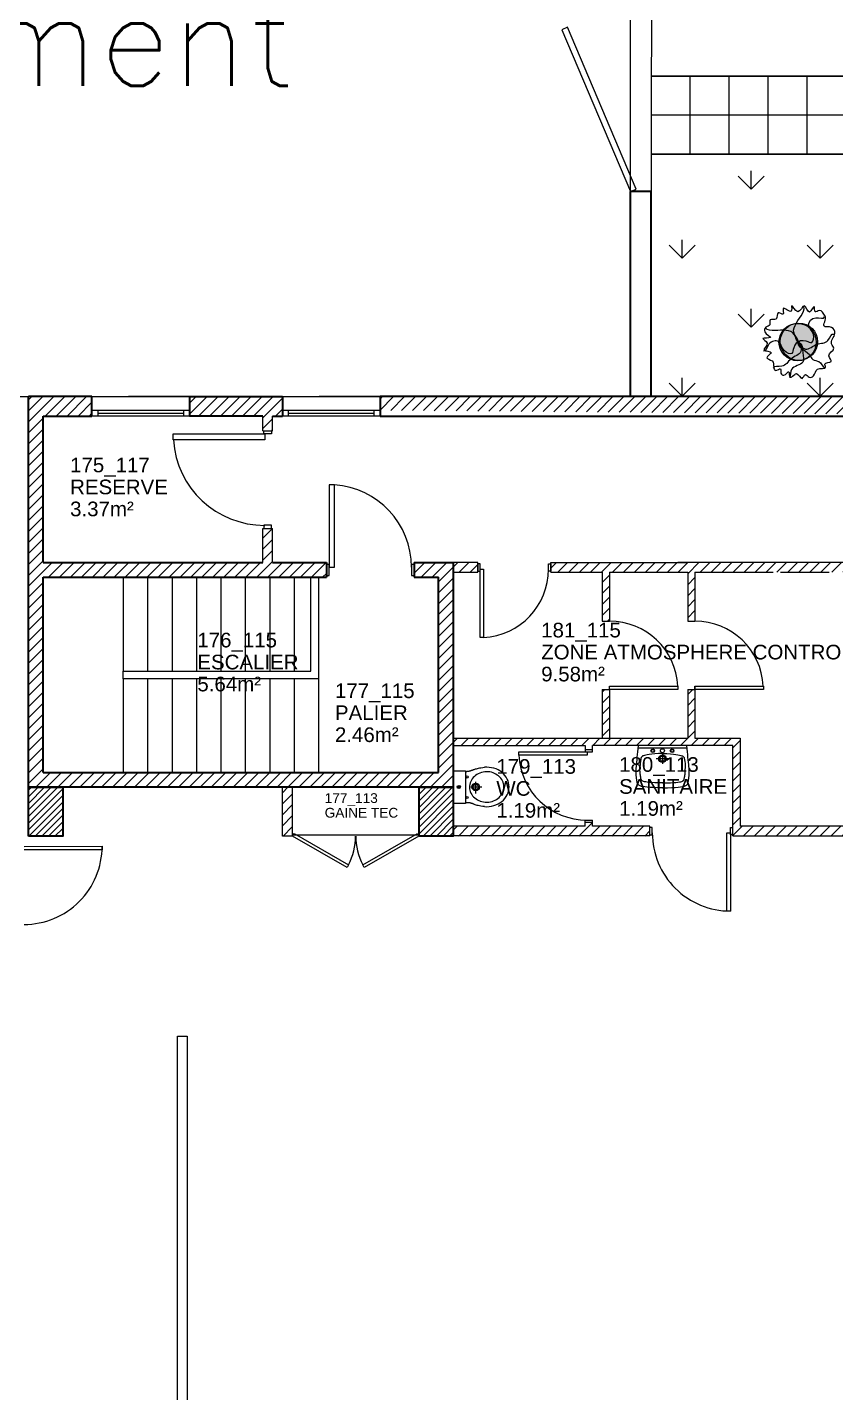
# Model space of a CAD drawing. Header units: metres. Extents: x -8 to 247, y -4 to 148.
# Drawn here: x 174.3 to 182.58, y 107.8 to 121.78 of the extents above; entities that cross this region are included whole.
import ezdxf

# ---------------------------------------------------------------- set-up
doc = ezdxf.new("R2010")
doc.units = ezdxf.units.M
doc.header["$LTSCALE"] = 5
for name, pattern in [('CACHÉ', [0.25, 0.125, -0.125]), ('CONTINU', [0]), ('DISCONTINU', [0.75, 0.5, -0.25])]:
    doc.linetypes.add(name, pattern=pattern)
doc.layers.get('0').update_dxf_attribs({"lineweight": 0})
for name, color, linetype, lineweight in [('006 porte à batteuse', 7, 'Continuous', 0), ('00_tx_rep_local', 7, 'Continuous', 5), ('800 Espace-vert', 8, 'Continuous', 5), ('801 ABRES JARDINS', 8, 'Continuous', 0), ('A_chass', 4, 'Continuous', 20), ('A_MURS_STRU', 7, 'Continuous', 35), ('A_SANI', 5, 'Continuous', 20), ('Mur porteur', 7, 'Continuous', 18)]:
    doc.layers.add(name, color=color, linetype=linetype, lineweight=lineweight)
for name, color, linetype in [('A_ACCÈS', 7, 'CONTINU'), ('A_Etiqu_Gaine', 7, 'Continuous'), ('A_Etiqu_Gaine_ancien', 7, 'Continuous'), ('A_Etiqu_Gaine_code', 7, 'Continuous'), ('A_Etiqu_Local', 7, 'Continuous'), ('A_HACH_CLOIS', 7, 'CONTINU'), ('A_MUR_CLOI', 7, 'Continuous'), ('A_MURS_CLOI', 7, 'Continuous'), ('A_PORT', 7, 'Continuous')]:
    doc.layers.add(name, color=color, linetype=linetype)
doc.styles.add('Attribut', font='arial.ttf')
doc.styles.add('SIMPLEX', font='SIMPLEX')

# ---------------------------------------------------------------- blocks, each defined once
blk = doc.blocks.new('A_Etiqu_Local')
at = {"style": 'Attribut', "flags": 1}
for tag, p in [('CODE_HOPITAL', (-0.446, 1.632)), ('CODE_SITE', (-0.446, 1.407)), ('CODE_BATIMENT', (-0.446, 1.182)), ('CODE_SECTEUR', (-0.446, 0.957)), ('CODE_ETAGE', (-0.446, 0.732)), ('NOM_NORMALISE', (-0.446, -0.843)), ('SECTEUR_ACTIVITE', (-0.446, -1.068)), ('SOUS_SECTEUR_ACTIVITE', (-0.446, -1.293)), ('VOLUME', (-0.446, -1.518)), ('SERVICE', (-0.446, -1.743)), ('CODE_UG', (-0.446, -1.968)), ('CODE_UA', (-0.446, -2.193)), ('CODE_POLE', (-0.446, -2.418)), ('OCCUPANT_EXTERNE', (-0.446, -2.643)), ('DISPONIBILITE', (-0.446, -2.868)), ('ACCES_HANDICAPES', (-0.446, -3.093)), ('NATURE_SOL', (-0.446, -3.318)), ('RISQUE_LABORATOIRE', (-0.446, -3.543)), ('AMIANTE', (-0.446, -3.768))]:
    blk.add_attdef(tag, p, '', height=0.15, dxfattribs=at)
at = {"layer": 'A_Etiqu_Local', "style": 'Attribut'}
for tag, p in [('CODE_PIECE', (-0.446, 0.282)), ('NOM_USAGE', (-0.446, 0.057)), ('SURFACE', (-0.446, -0.168))]:
    blk.add_attdef(tag, p, '', height=0.15, dxfattribs=at)
blk = doc.blocks.new('A_Etiqu_Gaine')
at = {"style": 'Attribut', "flags": 1}
for tag, p in [('CODE_HOPITAL', (-0.432, 0.865)), ('CODE_SITE', (-0.432, 0.715)), ('CODE_BATIMENT', (-0.432, 0.565)), ('CODE_SECTEUR', (-0.432, 0.415)), ('CODE_ETAGE', (-0.432, 0.265)), ('NOM_NORMALISE', (-0.432, -0.335)), ('SECTEUR_ACTIVITE', (-0.432, -0.485)), ('SOUS_SECTEUR_ACTIVITE', (-0.432, -0.635)), ('SURFACE', (-0.432, -0.785)), ('CODE_UG', (-0.432, -0.935)), ('CODE_POLE', (-0.432, -1.085)), ('AMIANTE', (-0.432, -1.235))]:
    blk.add_attdef(tag, p, '', height=0.1, dxfattribs=at)
at = {"layer": 'A_Etiqu_Gaine', "style": 'Attribut'}
blk.add_attdef('NOM_USAGE', (-0.432, -0.185), '', height=0.1, dxfattribs=at)
at = {"layer": 'A_Etiqu_Gaine_ancien', "style": 'Attribut'}
blk.add_attdef('CODE_PIECE_ANCIEN', (-0.432, 0.115), '', height=0.1, dxfattribs=at)
at = {"layer": 'A_Etiqu_Gaine_code', "style": 'Attribut'}
blk.add_attdef('CODE_PIECE', (-0.432, -0.035), '', height=0.1, dxfattribs=at)

msp = doc.modelspace()

# ---------------------------------------------------------------- hatches: boundary and pattern name
at = {"layer": '800 Espace-vert'}
h = msp.add_hatch(dxfattribs=at)
h.set_pattern_fill('GRASS', color=8, style=0)
h.set_pattern_definition([(90, (109.5912, 38.09946), (-0.707107, 0.707107), [0.1875, -1.226714]), (45, (109.5912, 38.0995), (-0.707107, 0.707107), [0.1875, -0.8125]), (135, (109.5912, 38.0995), (-0.707107, -0.707107), [0.1875, -0.8125])])
edge = h.paths.add_edge_path()
edge.add_line((180.691, 120.481), (180.691, 117.999))
edge.add_line((180.691, 117.999), (185.469, 118))
edge.add_line((185.469, 118), (186.56, 117.865))
edge.add_line((186.56, 117.865), (186.562, 119.79))
edge.add_arc((185.571, 119.427), 1.055, 20.1547, 92.2234)
edge.add_line((185.53, 120.481), (180.691, 120.481))
at = {"layer": '801 ABRES JARDINS'}
msp.add_hatch(color=8, dxfattribs=at).paths.add_polyline_path([(182.382, 118.557, 1), (182.001, 118.557, 1)])
at = {"layer": 'A_HACH_CLOIS'}
h = msp.add_hatch(dxfattribs=at)
h.set_pattern_fill('ANSI31', color=8, scale=0.025, style=0)
h.paths.add_polyline_path([(174.966, 117.999), (174.316, 117.999), (174.316, 113.999), (178.666, 113.999), (178.666, 116.299), (178.266, 116.299), (178.266, 116.149), (178.516, 116.149), (178.516, 114.149), (174.466, 114.149), (174.466, 116.149), (177.366, 116.149), (177.366, 116.299), (176.816, 116.299), (176.816, 116.649), (176.716, 116.649), (176.716, 116.299), (174.466, 116.299), (174.466, 117.799), (174.966, 117.799)])
h = msp.add_hatch(dxfattribs=at)
h.set_pattern_fill('ANSI31', color=8, scale=0.025, style=0)
h.paths.add_polyline_path([(176.916, 117.999), (176.816, 117.999), (175.966, 117.999), (175.966, 117.799), (176.716, 117.799), (176.716, 117.649), (176.816, 117.649), (176.816, 117.799), (176.916, 117.799)])
h = msp.add_hatch(dxfattribs=at)
h.set_pattern_fill('ANSI31', color=8, scale=0.025, style=0)
h.paths.add_polyline_path([(185.469, 117.999), (180.691, 117.999), (177.916, 117.999), (177.916, 117.859), (177.916, 117.859), (185.445, 117.799)])
h = msp.add_hatch(dxfattribs=at)
h.set_pattern_fill('ANSI31', color=8, scale=0.025, style=0)
h.paths.add_polyline_path([(178.916, 116.299), (178.666, 116.299), (178.666, 116.2), (178.916, 116.2)])
h = msp.add_hatch(dxfattribs=at)
h.set_pattern_fill('ANSI31', color=8, scale=0.025, style=0)
h.paths.add_polyline_path([(179.666, 116.2), (183.466, 116.2), (183.466, 116.299), (179.666, 116.299)])
h.paths.add_polyline_path([(180.266, 115.7), (180.191, 115.7), (180.191, 116.2), (180.266, 116.2)])
h.paths.add_polyline_path([(181.141, 116.2), (181.066, 116.2), (181.066, 115.7), (181.141, 115.7)])
h.paths.add_polyline_path([(183.366, 116.2), (183.466, 116.2), (183.466, 113.5), (183.366, 113.5)])
h.paths.add_polyline_path([(183.366, 113.5), (181.604, 113.5), (181.604, 113.599), (183.366, 113.599)])
h.paths.add_polyline_path([(181.604, 114.5), (181.529, 114.5), (181.529, 113.5), (181.604, 113.5)])
h.paths.add_polyline_path([(181.529, 114.425), (178.666, 114.425), (178.666, 114.5), (181.529, 114.5)])
h.paths.add_polyline_path([(181.141, 114.5), (181.066, 114.5), (181.066, 115), (181.141, 115)])
h.paths.add_polyline_path([(180.266, 114.5), (180.191, 114.5), (180.191, 115), (180.266, 115)])
h = msp.add_hatch(dxfattribs=at)
h.set_pattern_fill('ANSI31', color=8, scale=0.025, style=0)
h.paths.add_polyline_path([(176.916, 113.499), (176.916, 113.999), (177.016, 113.999), (177.016, 113.499)])
h = msp.add_hatch(dxfattribs=at)
h.set_pattern_fill('ANSI31', color=8, scale=0.025, style=0)
h.paths.add_polyline_path([(178.666, 113.499), (180.679, 113.499), (180.679, 113.599), (180.091, 113.599), (180.091, 113.637), (180.016, 113.637), (180.016, 113.599), (178.666, 113.599)])
at = {"layer": 'A_MUR_CLOI'}
h = msp.add_hatch(dxfattribs=at)
h.set_pattern_fill('ANSI31', color=8, scale=0.015, style=0)
h.paths.add_polyline_path([(178.316, 113.499), (178.316, 113.999), (178.666, 113.999), (178.666, 113.499)])
h.paths.add_polyline_path([(174.316, 113.499), (174.316, 113.999), (174.666, 113.999), (174.666, 113.499)])
h.paths.add_polyline_path([(159.466, 114.024), (159.466, 114.674), (160.116, 114.674), (160.116, 114.024)])
h.paths.add_polyline_path([(159.541, 106.824), (159.541, 107.474), (160.041, 107.474), (160.041, 106.824)])
h.paths.add_polyline_path([(166.141, 106.849), (166.141, 107.449), (166.941, 107.449), (166.941, 106.849)])
h.paths.add_polyline_path([(173.391, 106.824), (173.391, 107.474), (174.291, 107.474), (174.291, 106.824)])
h.paths.add_polyline_path([(174.316, 106.824), (174.316, 107.474), (174.666, 107.474), (174.666, 106.824)])
h.paths.add_polyline_path([(178.316, 106.824), (178.316, 107.474), (178.666, 107.474), (178.666, 106.824)])
h.paths.add_polyline_path([(166.141, 99.649), (166.141, 100.249), (166.941, 100.249), (166.941, 99.649)])
h.paths.add_polyline_path([(159.241, 99.649), (159.241, 100.249), (160.041, 100.249), (160.041, 99.649)])
h.paths.add_polyline_path([(152.116, 99.649), (152.116, 100.249), (153.066, 100.249), (153.066, 99.649)])
h.paths.add_polyline_path([(151.716, 99.649), (151.716, 100.249), (152.066, 100.249), (152.066, 99.649)])
h.paths.add_polyline_path([(115.366, 92.349), (115.366, 92.749), (116.016, 92.749), (116.016, 92.349)])
h.paths.add_polyline_path([(120.716, 92.349), (120.066, 92.349), (120.066, 92.749), (120.716, 92.749)])
edge = h.paths.add_edge_path()
edge.add_line((116.016, 92.349), (115.366, 92.349))

# ---------------------------------------------------------------- linework, layer by layer
at = {"layer": '006 porte à batteuse', "color": 8}
msp.add_line((177.027, 113.512), (178.316, 113.512), dxfattribs=at)
at = {"layer": '800 Espace-vert', "color": 8}
for p, q in [((180.691, 121.281), (180.691, 120.481)), ((185.891, 121.281), (180.691, 121.281)), ((185.891, 120.881), (180.691, 120.881)), ((180.691, 120.481), (185.891, 120.481))]:
    msp.add_line(p, q, dxfattribs=at)
msp.add_lwpolyline([(188.012, 133.133, -0.428494), (181.509, 126.008), (180.733, 125.995), (180.691, 121.281), (185.891, 121.281)], format="xyb", dxfattribs=at)
for points in [[(181.091, 120.481), (181.091, 121.281)], [(181.491, 120.481), (181.491, 121.281)], [(181.891, 120.481), (181.891, 121.281)], [(182.291, 120.481), (182.291, 121.281)]]:
    msp.add_lwpolyline(points, dxfattribs=at)
msp.add_lwpolyline([(180.691, 120.481), (180.691, 117.999), (185.469, 117.999), (186.56, 117.865), (186.562, 119.852, 0.447825), (185.891, 120.481), (180.691, 120.481)], format="xyb", close=True, dxfattribs=at)
at = {"layer": '801 ABRES JARDINS', "color": 8}
for centre in [(182.192, 118.557), (182.205, 118.561)]:
    msp.add_circle(centre, 0.191, dxfattribs=at)
at = {"layer": '801 ABRES JARDINS', "color": 8, "linetype": 'Continuous', "start_tangent": (0.516499, -0.856288), "end_tangent": (0.571008, -0.820944)}
msp.add_spline([(182.473, 118.824), (182.462, 118.719), (182.54, 118.708), (182.573, 118.648), (182.54, 118.538), (182.562, 118.495), (182.512, 118.417), (182.536, 118.358), (182.47, 118.332), (182.478, 118.301), (182.397, 118.281), (182.355, 118.211), (182.309, 118.199), (182.273, 118.224), (182.237, 118.186), (182.181, 118.235), (182.14, 118.207), (182.115, 118.198), (182.102, 118.254), (182.05, 118.218), (182.021, 118.24), (182.016, 118.284), (181.967, 118.266), (181.947, 118.296), (181.93, 118.365), (181.878, 118.397), (181.921, 118.452), (181.849, 118.474), (181.88, 118.547), (181.836, 118.593), (181.914, 118.603), (181.855, 118.663), (181.868, 118.709), (181.906, 118.735), (181.912, 118.785), (181.972, 118.793), (181.992, 118.858), (182.044, 118.844), (182.044, 118.901), (182.126, 118.873), (182.131, 118.929), (182.193, 118.868), (182.261, 118.93), (182.313, 118.865), (182.362, 118.922), (182.372, 118.867), (182.414, 118.88), (182.473, 118.824)], degree=3, dxfattribs=at)
at = {"layer": '801 ABRES JARDINS', "color": 8}
for points, start_tangent, end_tangent in [([(182.2, 118.549), (182.159, 118.635), (182.227, 118.827), (182.255, 118.923)], (0.16158, 0.98686), (-0.301301, 0.953529)), ([(182.209, 118.554), (182.158, 118.634), (181.958, 118.676), (181.862, 118.702)], (-0.926926, 0.375245), (-0.65772, 0.753263)), ([(182.2, 118.549), (182.277, 118.569), (182.336, 118.554), (182.353, 118.636), (182.304, 118.735), (182.378, 118.806), (182.466, 118.817)], (-0.248629, 0.968599), (0.108955, 0.994047)), ([(182.209, 118.554), (182.152, 118.499), (182.134, 118.441), (182.056, 118.469), (181.996, 118.562), (181.897, 118.536), (181.842, 118.466)], (-0.697984, 0.716113), (-0.905695, 0.42393)), ([(182.2, 118.549), (182.271, 118.486), (182.391, 118.535), (182.502, 118.575), (182.566, 118.64)], (0.524597, -0.85135), (0.929959, -0.367662)), ([(182.209, 118.554), (182.226, 118.461), (182.122, 118.384), (182.03, 118.31), (181.941, 118.289)], (0.454314, -0.890842), (-0.169634, -0.985507)), ([(182.209, 118.554), (182.245, 118.448), (182.244, 118.351), (182.129, 118.278), (182.109, 118.191)], (0.94823, -0.317584), (-0.47219, -0.881497)), ([(182.201, 118.559), (182.312, 118.43), (182.349, 118.378), (182.409, 118.357), (182.472, 118.294)], (-0.640506, -0.767953), (0.864539, -0.502566))]:
    msp.add_spline(points, degree=3, dxfattribs=dict(at, start_tangent=start_tangent, end_tangent=end_tangent))
at = {"layer": 'A_ACCÈS', "color": 8, "linetype": 'Continuous'}
for p, q in [((175.286, 116.149), (175.286, 115.189)), ((175.536, 116.149), (175.536, 115.189)), ((175.786, 116.149), (175.786, 115.189)), ((176.036, 116.149), (176.036, 115.189)), ((176.286, 116.149), (176.286, 115.189)), ((176.536, 116.149), (176.536, 115.189)), ((176.786, 116.149), (176.786, 115.189)), ((177.036, 116.149), (177.036, 115.189)), ((175.286, 115.109), (175.286, 114.149)), ((175.536, 115.109), (175.536, 114.149)), ((175.786, 115.109), (175.786, 114.149)), ((176.036, 115.109), (176.036, 114.149)), ((176.286, 115.109), (176.286, 114.149)), ((176.536, 115.109), (176.536, 114.149)), ((176.786, 115.109), (176.786, 114.149)), ((177.036, 115.109), (177.036, 114.149)), ((177.286, 115.109), (177.286, 114.149))]:
    msp.add_line(p, q, dxfattribs=at)
at = {"layer": 'A_chass', "color": 8, "linetype": 'CACHÉ'}
for p, q in [((175.966, 117.999), (174.966, 117.999)), ((177.916, 117.999), (176.916, 117.999))]:
    msp.add_line(p, q, dxfattribs=at)
at = {"layer": 'A_chass', "color": 8, "linetype": 'Continuous'}
for p, q in [((175.966, 117.799), (174.966, 117.799)), ((175.026, 117.829), (175.906, 117.829)), ((177.856, 117.799), (176.916, 117.799)), ((176.976, 117.829), (177.856, 117.829))]:
    msp.add_line(p, q, dxfattribs=at)
for points in [[(174.966, 117.799), (174.966, 117.859), (175.966, 117.859)], [(175.026, 117.859), (175.026, 117.799)], [(175.906, 117.799), (175.906, 117.859)], [(175.966, 117.859), (175.966, 117.799)], [(176.916, 117.799), (176.916, 117.859), (177.856, 117.859)], [(176.976, 117.859), (176.976, 117.799)]]:
    msp.add_lwpolyline(points, dxfattribs=at)
msp.add_lwpolyline([(177.856, 117.799), (177.856, 117.859), (177.916, 117.859), (177.916, 117.799)], close=True, dxfattribs=at)
at = {"layer": 'A_HACH_CLOIS', "color": 8}
msp.add_line((179.666, 116.2), (179.666, 116.299), dxfattribs=at)
at = {"layer": 'A_MUR_CLOI', "color": 8, "linetype": 'Continuous'}
for p, q in [((176.716, 117.649), (176.716, 117.799)), ((176.816, 117.649), (176.816, 117.799)), ((176.716, 117.649), (176.816, 117.649)), ((176.726, 117.618), (176.726, 117.649)), ((176.806, 117.618), (176.726, 117.618)), ((176.806, 117.649), (176.806, 117.618)), ((176.716, 116.649), (176.816, 116.649)), ((176.716, 116.299), (176.716, 116.649)), ((176.806, 116.681), (176.726, 116.681)), ((176.726, 116.681), (176.726, 116.649)), ((176.806, 116.649), (176.806, 116.681)), ((176.816, 116.299), (176.816, 116.649)), ((177.394, 116.281), (177.366, 116.281)), ((177.394, 116.168), (177.394, 116.281)), ((178.238, 116.281), (178.238, 116.168)), ((178.266, 116.281), (178.238, 116.281)), ((180.191, 116.2), (180.191, 115.7)), ((180.266, 116.2), (181.066, 116.2)), ((183.466, 116.299), (180.966, 116.299)), ((181.066, 116.2), (181.066, 115.7)), ((181.141, 116.2), (181.941, 116.2)), ((181.141, 116.2), (181.141, 115.7)), ((182.016, 116.2), (182.516, 116.2)), ((177.366, 116.168), (177.394, 116.168)), ((178.238, 116.168), (178.266, 116.168)), ((180.191, 115), (180.191, 114.5)), ((180.266, 115), (180.266, 114.5)), ((181.066, 115), (181.066, 114.5)), ((181.141, 115.035), (181.141, 114.5)), ((178.666, 114.5), (181.066, 114.5)), ((178.666, 114.425), (180.016, 114.425)), ((180.016, 114.425), (180.016, 114.362)), ((180.016, 114.387), (180.091, 114.387)), ((180.091, 114.362), (180.091, 114.425)), ((181.529, 114.425), (180.091, 114.425)), ((181.141, 114.5), (181.604, 114.5)), ((181.529, 113.5), (181.529, 114.425)), ((181.604, 114.5), (181.604, 113.599)), ((180.016, 114.362), (180.091, 114.362)), ((180.016, 113.662), (180.091, 113.662)), ((180.016, 113.599), (180.016, 113.662)), ((180.091, 113.637), (180.016, 113.637)), ((180.091, 113.599), (180.091, 113.662)), ((180.679, 113.5), (180.679, 113.599)), ((180.704, 113.587), (180.679, 113.587)), ((180.704, 113.512), (180.704, 113.587)), ((181.504, 113.512), (181.504, 113.587)), ((181.504, 113.587), (181.529, 113.587)), ((180.679, 113.512), (180.704, 113.512)), ((181.529, 113.512), (181.504, 113.512))]:
    msp.add_line(p, q, dxfattribs=at)
at = {"layer": 'A_MUR_CLOI', "color": 8}
for p, q in [((180.266, 116.2), (180.266, 115.7)), ((180.191, 115.7), (180.266, 115.7)), ((181.066, 115.7), (181.141, 115.7)), ((180.191, 115), (180.266, 115)), ((181.066, 115), (181.141, 115)), ((180.016, 113.599), (178.666, 113.599)), ((180.679, 113.5), (178.666, 113.5))]:
    msp.add_line(p, q, dxfattribs=at)
msp.add_lwpolyline([(166.791, 117.999), (166.791, 116.999), (168.791, 116.999), (168.791, 117.999), (180.481, 117.999), (180.481, 125.569), (175.936, 127.668), (175.651, 126.999), (162.451, 126.999), (162.451, 124.285), (163.011, 124.285), (163.011, 122.735)], dxfattribs=at)
at = {"layer": 'A_MUR_CLOI', "color": 8, "linetype": 'Continuous'}
for points in [[(178.916, 116.299), (178.666, 116.299), (178.666, 116.2), (178.916, 116.2)], [(179.666, 116.299), (181.067, 116.299)], [(179.666, 116.2), (180.191, 116.2)], [(183.366, 116.2), (183.366, 113.599), (181.604, 113.599)], [(177.206, 115.189), (177.206, 116.149)], [(177.286, 116.149), (177.286, 115.109)], [(177.286, 115.109), (175.286, 115.109), (175.286, 115.189), (177.206, 115.189)], [(180.679, 113.599), (180.091, 113.599)]]:
    msp.add_lwpolyline(points, dxfattribs=at)
for points in [[(176.916, 113.499), (176.916, 113.999), (177.016, 113.999), (177.016, 113.499)], [(175.841, 106.149), (175.841, 111.449), (175.941, 111.449), (175.941, 106.149)]]:
    msp.add_lwpolyline(points, close=True, dxfattribs=at)
at = {"layer": 'A_MURS_CLOI', "color": 8}
msp.add_line((181.529, 113.5), (183.466, 113.5), dxfattribs=at)
at = {"layer": 'A_MURS_STRU', "color": 8, "linetype": 'Continuous'}
for p, q in [((180.691, 120.099), (180.481, 120.099)), ((174.316, 113.999), (174.316, 117.999)), ((174.966, 117.999), (174.316, 117.999)), ((175.966, 117.999), (176.916, 117.999)), ((175.966, 117.999), (175.966, 117.799)), ((176.916, 117.999), (176.916, 117.799)), ((177.916, 117.999), (177.916, 117.799)), ((185.469, 117.999), (177.916, 117.999)), ((174.466, 117.799), (174.966, 117.799)), ((174.466, 116.299), (174.466, 117.799)), ((176.716, 117.799), (175.966, 117.799)), ((176.816, 117.799), (176.916, 117.799)), ((177.916, 117.799), (185.445, 117.799)), ((177.366, 116.299), (177.366, 116.149)), ((178.266, 116.299), (178.666, 116.299)), ((178.266, 116.299), (178.266, 116.149)), ((178.666, 116.299), (178.666, 113.999)), ((174.466, 114.149), (174.466, 116.149)), ((174.466, 116.149), (177.366, 116.149)), ((178.266, 116.149), (178.516, 116.149)), ((178.516, 114.149), (178.516, 116.149)), ((174.466, 114.149), (178.516, 114.149)), ((178.666, 113.999), (174.316, 113.999))]:
    msp.add_line(p, q, dxfattribs=at)
at = {"layer": 'A_MURS_STRU', "color": 8}
for p, q in [((180.481, 117.999), (180.481, 120.099)), ((180.691, 117.999), (180.691, 120.099))]:
    msp.add_line(p, q, dxfattribs=at)
at = {"layer": 'A_MURS_STRU', "color": 8, "linetype": 'Continuous'}
for points in [[(174.966, 117.799), (174.966, 117.999)], [(174.466, 116.299), (176.716, 116.299)], [(176.816, 116.299), (177.366, 116.299)]]:
    msp.add_lwpolyline(points, dxfattribs=at)
for points in [[(174.316, 113.499), (174.316, 113.999), (174.666, 113.999), (174.666, 113.499)], [(178.316, 113.499), (178.316, 113.999), (178.666, 113.999), (178.666, 113.499)]]:
    msp.add_lwpolyline(points, close=True, dxfattribs=at)
at = {"layer": 'A_PORT', "color": 8}
for p, q in [((179.835, 121.781), (179.777, 121.756)), ((180.539, 120.124), (179.835, 121.781)), ((179.777, 121.756), (180.481, 120.099)), ((180.481, 120.099), (180.539, 120.124))]:
    msp.add_line(p, q, dxfattribs=at)
at = {"layer": 'A_PORT', "color": 8, "linetype": 'Continuous'}
for p, q in [((175.797, 117.556), (175.797, 117.618)), ((175.797, 117.618), (176.735, 117.618)), ((176.735, 117.618), (176.735, 117.556)), ((176.735, 117.556), (175.797, 117.556)), ((177.451, 117.096), (177.394, 117.096)), ((177.394, 117.096), (177.394, 116.253)), ((177.451, 116.253), (177.451, 117.096)), ((177.394, 116.253), (177.451, 116.253)), ((178.916, 116.2), (178.916, 116.299)), ((179.336, 114.327), (179.336, 114.362)), ((179.336, 114.362), (180.036, 114.362)), ((180.036, 114.327), (179.336, 114.327)), ((180.036, 114.362), (180.036, 114.327)), ((181.466, 113.531), (181.504, 113.531)), ((181.467, 112.731), (181.466, 113.531)), ((181.504, 113.531), (181.504, 112.731)), ((174.27, 113.394), (175.07, 113.395)), ((175.07, 113.395), (175.07, 113.357)), ((175.07, 113.357), (174.27, 113.357)), ((181.504, 112.731), (181.467, 112.731))]:
    msp.add_line(p, q, dxfattribs=at)
for points in [[(178.941, 116.287), (178.916, 116.287), (178.916, 116.212), (178.941, 116.212)], [(178.941, 115.532), (178.941, 116.232), (178.976, 116.232), (178.976, 115.532)], [(179.641, 116.287), (179.666, 116.287), (179.666, 116.212), (179.641, 116.212)], [(180.966, 115), (180.266, 115), (180.266, 115.035), (180.966, 115.035)], [(181.841, 115), (181.141, 115), (181.141, 115.035), (181.841, 115.035)], [(177.02, 113.499), (177.035, 113.525), (177.594, 113.203), (177.579, 113.177)], [(177.754, 113.177), (177.739, 113.203), (178.298, 113.525), (178.313, 113.499)]]:
    msp.add_lwpolyline(points, close=True, dxfattribs=at)
for centre, radius, start, end in [((176.735, 117.618), 0.938, 183.8225, 270), ((177.394, 116.253), 0.844, 360, 86.1775), ((178.941, 116.232), 0.7, 272.866, 0), ((180.266, 115), 0.7, 2.866, 90), ((181.141, 115), 0.7, 2.866, 90), ((180.036, 114.362), 0.7, 182.866, 270), ((181.504, 113.531), 0.8, 180.0007, 270.0204), ((174.27, 113.394), 0.8, 270.0007, 0.0204), ((177.02, 113.499), 0.645, 332.8476, 0), ((178.313, 113.499), 0.645, 180, 207.3267)]:
    msp.add_arc(centre, radius, start, end, dxfattribs=at)
at = {"layer": 'A_SANI', "color": 8, "linetype": 'Continuous'}
for p, q in [((180.556, 114.363), (180.559, 114.393)), ((180.559, 114.393), (180.562, 114.425)), ((181.058, 114.425), (180.562, 114.425)), ((181.058, 114.4), (180.562, 114.4)), ((181.061, 114.393), (181.058, 114.425)), ((181.064, 114.363), (181.061, 114.393)), ((180.542, 114.213), (180.543, 114.233)), ((180.543, 114.233), (180.545, 114.256)), ((180.545, 114.256), (180.548, 114.28)), ((180.548, 114.28), (180.55, 114.306)), ((180.55, 114.306), (180.553, 114.334)), ((180.553, 114.334), (180.556, 114.363)), ((180.579, 114.236), (180.578, 114.225)), ((180.58, 114.247), (180.579, 114.236)), ((180.582, 114.258), (180.58, 114.247)), ((180.583, 114.268), (180.582, 114.258)), ((180.585, 114.277), (180.583, 114.268)), ((180.586, 114.285), (180.585, 114.277)), ((180.588, 114.293), (180.586, 114.285)), ((180.589, 114.299), (180.588, 114.296)), ((180.588, 114.296), (180.588, 114.293)), ((180.59, 114.302), (180.589, 114.299)), ((180.591, 114.304), (180.59, 114.302)), ((180.592, 114.306), (180.591, 114.304)), ((180.594, 114.308), (180.592, 114.306)), ((180.595, 114.31), (180.594, 114.308)), ((180.597, 114.312), (180.595, 114.31)), ((180.599, 114.314), (180.597, 114.312)), ((180.601, 114.316), (180.599, 114.314)), ((180.606, 114.319), (180.601, 114.316)), ((180.614, 114.322), (180.606, 114.319)), ((180.623, 114.325), (180.614, 114.322)), ((180.636, 114.328), (180.623, 114.325)), ((180.652, 114.331), (180.636, 114.328)), ((180.673, 114.334), (180.652, 114.331)), ((180.699, 114.337), (180.673, 114.334)), ((180.73, 114.34), (180.699, 114.337)), ((180.767, 114.343), (180.73, 114.34)), ((180.871, 114.291), (180.745, 114.291)), ((180.811, 114.346), (180.767, 114.343)), ((180.808, 114.346), (180.852, 114.343)), ((180.808, 114.342), (180.808, 114.24)), ((180.852, 114.343), (180.889, 114.34)), ((180.889, 114.34), (180.92, 114.337)), ((180.92, 114.337), (180.946, 114.334)), ((180.946, 114.334), (180.966, 114.331)), ((180.966, 114.331), (180.983, 114.328)), ((180.983, 114.328), (180.996, 114.325)), ((180.996, 114.325), (181.005, 114.322)), ((181.005, 114.322), (181.013, 114.319)), ((181.013, 114.319), (181.018, 114.316)), ((181.018, 114.316), (181.02, 114.314)), ((181.02, 114.314), (181.022, 114.312)), ((181.022, 114.312), (181.024, 114.31)), ((181.024, 114.31), (181.025, 114.308)), ((181.025, 114.308), (181.027, 114.306)), ((181.027, 114.306), (181.028, 114.304)), ((181.028, 114.304), (181.029, 114.302)), ((181.029, 114.302), (181.03, 114.299)), ((181.03, 114.299), (181.03, 114.296)), ((181.03, 114.296), (181.031, 114.293)), ((181.031, 114.293), (181.033, 114.285)), ((181.033, 114.285), (181.034, 114.277)), ((181.034, 114.277), (181.036, 114.268)), ((181.036, 114.268), (181.037, 114.258)), ((181.037, 114.258), (181.039, 114.247)), ((181.039, 114.247), (181.04, 114.236)), ((181.04, 114.236), (181.041, 114.225)), ((181.067, 114.334), (181.064, 114.363)), ((181.069, 114.306), (181.067, 114.334)), ((181.072, 114.28), (181.069, 114.306)), ((181.074, 114.256), (181.072, 114.28)), ((181.077, 114.233), (181.074, 114.256)), ((181.078, 114.213), (181.077, 114.233)), ((178.666, 113.831), (178.666, 114.168)), ((178.666, 114.168), (178.791, 114.168)), ((178.791, 114.168), (178.791, 113.831)), ((178.793, 114.158), (178.791, 114.158)), ((178.796, 114.158), (178.793, 114.158)), ((178.799, 114.158), (178.796, 114.158)), ((178.802, 114.158), (178.799, 114.158)), ((178.806, 114.159), (178.802, 114.158)), ((178.809, 114.159), (178.806, 114.159)), ((178.813, 114.159), (178.809, 114.159)), ((178.817, 114.16), (178.813, 114.159)), ((178.822, 114.161), (178.817, 114.16)), ((178.826, 114.161), (178.822, 114.161)), ((178.828, 114.162), (178.826, 114.161)), ((178.831, 114.162), (178.828, 114.162)), ((178.833, 114.163), (178.831, 114.162)), ((178.835, 114.164), (178.833, 114.163)), ((178.837, 114.164), (178.835, 114.164)), ((178.84, 114.165), (178.837, 114.164)), ((178.842, 114.166), (178.84, 114.165)), ((178.844, 114.166), (178.842, 114.166)), ((178.846, 114.167), (178.844, 114.166)), ((178.848, 114.168), (178.846, 114.167)), ((178.85, 114.169), (178.848, 114.168)), ((178.853, 114.169), (178.85, 114.169)), ((178.855, 114.17), (178.853, 114.169)), ((178.857, 114.171), (178.855, 114.17)), ((178.859, 114.172), (178.857, 114.171)), ((178.861, 114.172), (178.859, 114.172)), ((178.863, 114.173), (178.861, 114.172)), ((178.865, 114.174), (178.863, 114.173)), ((178.868, 114.175), (178.865, 114.174)), ((178.87, 114.176), (178.868, 114.175)), ((178.876, 114.178), (178.87, 114.176)), ((178.883, 114.18), (178.876, 114.178)), ((178.89, 114.183), (178.883, 114.18)), ((178.899, 114.185), (178.89, 114.183)), ((178.909, 114.188), (178.899, 114.185)), ((178.921, 114.191), (178.909, 114.188)), ((178.934, 114.193), (178.921, 114.191)), ((178.949, 114.196), (178.934, 114.193)), ((178.967, 114.199), (178.949, 114.196)), ((178.986, 114.202), (178.967, 114.199)), ((180.538, 114.163), (180.539, 114.17)), ((180.538, 114.157), (180.538, 114.163)), ((180.538, 114.151), (180.538, 114.157)), ((180.538, 114.145), (180.538, 114.151)), ((180.538, 114.14), (180.538, 114.145)), ((180.539, 114.134), (180.538, 114.14)), ((180.539, 114.178), (180.54, 114.194)), ((180.539, 114.17), (180.539, 114.178)), ((180.539, 114.128), (180.539, 114.134)), ((180.539, 114.123), (180.539, 114.128)), ((180.54, 114.117), (180.539, 114.123)), ((180.54, 114.194), (180.542, 114.213)), ((180.54, 114.111), (180.54, 114.117)), ((180.541, 114.104), (180.54, 114.111)), ((180.542, 114.098), (180.541, 114.104)), ((180.542, 114.091), (180.542, 114.098)), ((180.543, 114.085), (180.542, 114.091)), ((180.577, 114.202), (180.576, 114.19)), ((180.577, 114.179), (180.576, 114.19)), ((180.578, 114.225), (180.577, 114.213)), ((180.577, 114.213), (180.577, 114.202)), ((180.577, 114.167), (180.577, 114.179)), ((180.578, 114.156), (180.577, 114.167)), ((180.579, 114.144), (180.578, 114.156)), ((180.58, 114.133), (180.579, 114.144)), ((180.582, 114.123), (180.58, 114.133)), ((180.583, 114.113), (180.582, 114.123)), ((180.585, 114.103), (180.583, 114.113)), ((180.586, 114.095), (180.585, 114.103)), ((180.588, 114.088), (180.586, 114.095)), ((180.588, 114.085), (180.588, 114.088)), ((181.03, 114.085), (181.031, 114.088)), ((181.031, 114.088), (181.033, 114.095)), ((181.033, 114.095), (181.034, 114.103)), ((181.034, 114.103), (181.036, 114.113)), ((181.036, 114.113), (181.037, 114.123)), ((181.037, 114.123), (181.039, 114.133)), ((181.039, 114.133), (181.04, 114.144)), ((181.04, 114.144), (181.041, 114.155)), ((181.041, 114.225), (181.041, 114.214)), ((181.041, 114.214), (181.042, 114.203)), ((181.041, 114.166), (181.042, 114.177)), ((181.041, 114.155), (181.041, 114.166)), ((181.042, 114.203), (181.042, 114.192)), ((181.042, 114.177), (181.042, 114.188)), ((181.077, 114.085), (181.078, 114.091)), ((181.08, 114.194), (181.078, 114.213)), ((181.078, 114.098), (181.079, 114.104)), ((181.078, 114.091), (181.078, 114.098)), ((181.079, 114.104), (181.08, 114.111)), ((181.081, 114.178), (181.08, 114.194)), ((181.08, 114.117), (181.081, 114.123)), ((181.08, 114.111), (181.08, 114.117)), ((181.081, 114.17), (181.081, 114.178)), ((181.082, 114.163), (181.081, 114.17)), ((181.081, 114.134), (181.082, 114.14)), ((181.081, 114.128), (181.081, 114.134)), ((181.081, 114.123), (181.081, 114.128)), ((181.082, 114.157), (181.082, 114.163)), ((181.082, 114.151), (181.082, 114.157)), ((181.082, 114.145), (181.082, 114.151)), ((181.082, 114.14), (181.082, 114.145)), ((178.847, 114.002), (178.959, 114.002)), ((178.896, 113.934), (178.896, 114.056)), ((180.544, 114.078), (180.543, 114.085)), ((180.545, 114.072), (180.544, 114.078)), ((180.546, 114.066), (180.545, 114.072)), ((180.547, 114.06), (180.546, 114.066)), ((180.548, 114.055), (180.547, 114.06)), ((180.549, 114.05), (180.548, 114.055)), ((180.55, 114.045), (180.549, 114.05)), ((180.551, 114.041), (180.55, 114.045)), ((180.553, 114.038), (180.551, 114.041)), ((180.554, 114.034), (180.553, 114.038)), ((180.556, 114.031), (180.554, 114.034)), ((180.558, 114.028), (180.556, 114.031)), ((180.56, 114.026), (180.558, 114.028)), ((180.562, 114.023), (180.56, 114.026)), ((180.565, 114.021), (180.562, 114.023)), ((180.572, 114.016), (180.565, 114.021)), ((180.58, 114.012), (180.572, 114.016)), ((180.592, 114.008), (180.58, 114.012)), ((180.589, 114.082), (180.588, 114.085)), ((180.59, 114.079), (180.589, 114.082)), ((180.591, 114.076), (180.59, 114.079)), ((180.592, 114.074), (180.591, 114.076)), ((180.594, 114.072), (180.592, 114.074)), ((180.607, 114.005), (180.592, 114.008)), ((180.595, 114.07), (180.594, 114.072)), ((180.597, 114.068), (180.595, 114.07)), ((180.599, 114.066), (180.597, 114.068)), ((180.601, 114.065), (180.599, 114.066)), ((180.606, 114.061), (180.601, 114.065)), ((180.614, 114.058), (180.606, 114.061)), ((180.626, 114.002), (180.607, 114.005)), ((180.623, 114.055), (180.614, 114.058)), ((180.636, 114.053), (180.623, 114.055)), ((180.651, 113.999), (180.626, 114.002)), ((180.652, 114.05), (180.636, 114.053)), ((180.681, 113.997), (180.651, 113.999)), ((180.673, 114.048), (180.652, 114.05)), ((180.699, 114.047), (180.673, 114.048)), ((180.717, 113.995), (180.681, 113.997)), ((180.73, 114.045), (180.699, 114.047)), ((180.761, 113.994), (180.717, 113.995)), ((180.767, 114.044), (180.73, 114.045)), ((180.812, 113.993), (180.761, 113.994)), ((180.811, 114.044), (180.767, 114.044)), ((180.808, 114.044), (180.852, 114.044)), ((180.808, 113.993), (180.859, 113.994)), ((180.852, 114.044), (180.889, 114.045)), ((180.859, 113.994), (180.903, 113.995)), ((180.889, 114.045), (180.92, 114.047)), ((180.903, 113.995), (180.939, 113.997)), ((180.92, 114.047), (180.946, 114.048)), ((180.939, 113.997), (180.969, 113.999)), ((180.946, 114.048), (180.966, 114.05)), ((180.966, 114.05), (180.983, 114.053)), ((180.969, 113.999), (180.994, 114.002)), ((180.983, 114.053), (180.996, 114.055)), ((180.994, 114.002), (181.013, 114.005)), ((180.996, 114.055), (181.005, 114.058)), ((181.005, 114.058), (181.013, 114.061)), ((181.013, 114.061), (181.018, 114.065)), ((181.013, 114.005), (181.028, 114.008)), ((181.018, 114.065), (181.02, 114.066)), ((181.02, 114.066), (181.022, 114.068)), ((181.022, 114.068), (181.024, 114.07)), ((181.024, 114.07), (181.025, 114.072)), ((181.025, 114.072), (181.027, 114.074)), ((181.027, 114.074), (181.028, 114.076)), ((181.028, 114.076), (181.029, 114.079)), ((181.028, 114.008), (181.04, 114.012)), ((181.029, 114.079), (181.03, 114.082)), ((181.03, 114.082), (181.03, 114.085)), ((181.04, 114.012), (181.048, 114.016)), ((181.048, 114.016), (181.055, 114.021)), ((181.055, 114.021), (181.058, 114.023)), ((181.058, 114.023), (181.06, 114.026)), ((181.06, 114.026), (181.062, 114.028)), ((181.062, 114.028), (181.064, 114.031)), ((181.064, 114.031), (181.066, 114.034)), ((181.066, 114.034), (181.067, 114.038)), ((181.067, 114.038), (181.069, 114.041)), ((181.069, 114.041), (181.07, 114.045)), ((181.07, 114.045), (181.071, 114.05)), ((181.071, 114.05), (181.072, 114.055)), ((181.072, 114.055), (181.073, 114.06)), ((181.073, 114.06), (181.074, 114.066)), ((181.074, 114.066), (181.075, 114.072)), ((181.075, 114.072), (181.076, 114.078)), ((181.076, 114.078), (181.077, 114.085)), ((178.791, 113.831), (178.666, 113.831)), ((178.791, 113.841), (178.788, 113.841)), ((178.795, 113.841), (178.791, 113.841)), ((178.798, 113.841), (178.795, 113.841)), ((178.801, 113.841), (178.798, 113.841)), ((178.805, 113.841), (178.801, 113.841)), ((178.809, 113.84), (178.805, 113.841)), ((178.813, 113.84), (178.809, 113.84)), ((178.817, 113.84), (178.813, 113.84)), ((178.822, 113.84), (178.817, 113.84)), ((178.826, 113.839), (178.822, 113.84)), ((178.828, 113.839), (178.826, 113.839)), ((178.831, 113.839), (178.828, 113.839)), ((178.833, 113.838), (178.831, 113.839)), ((178.835, 113.838), (178.833, 113.838)), ((178.837, 113.838), (178.835, 113.838)), ((178.84, 113.837), (178.837, 113.838)), ((178.842, 113.837), (178.84, 113.837)), ((178.844, 113.836), (178.842, 113.837)), ((178.846, 113.836), (178.844, 113.836)), ((178.848, 113.835), (178.846, 113.836)), ((178.85, 113.835), (178.848, 113.835)), ((178.853, 113.834), (178.85, 113.835)), ((178.855, 113.833), (178.853, 113.834)), ((178.857, 113.833), (178.855, 113.833)), ((178.859, 113.832), (178.857, 113.833)), ((178.861, 113.831), (178.859, 113.832)), ((178.863, 113.83), (178.861, 113.831)), ((178.865, 113.829), (178.863, 113.83)), ((178.868, 113.828), (178.865, 113.829)), ((178.87, 113.827), (178.868, 113.828)), ((178.876, 113.825), (178.87, 113.827)), ((178.883, 113.822), (178.876, 113.825)), ((178.89, 113.819), (178.883, 113.822)), ((178.899, 113.816), (178.89, 113.819)), ((178.909, 113.813), (178.899, 113.816)), ((178.921, 113.811), (178.909, 113.813)), ((178.934, 113.808), (178.921, 113.811)), ((178.949, 113.806), (178.934, 113.808)), ((178.967, 113.803), (178.949, 113.806)), ((178.986, 113.802), (178.967, 113.803))]:
    msp.add_line(p, q, dxfattribs=at)
for centre, radius in [((180.708, 114.373), 0.0189), ((180.708, 114.373), 0.0144), ((180.808, 114.373), 0.0204), ((180.907, 114.373), 0.0189), ((180.907, 114.373), 0.0144), ((180.808, 114.291), 0.0387), ((180.808, 114.291), 0.0274), ((178.808, 114.104), 0.0105), ((178.722, 114.002), 0.0166), ((178.722, 114.002), 0.00963), ((178.722, 114.002), 0.000007), ((178.896, 114.002), 0.0383), ((178.896, 114.002), 0.0276), ((178.808, 113.894), 0.0105)]:
    msp.add_circle(centre, radius, dxfattribs=at)
for centre, radius, start, end in [((178.989, 113.993), 0.158, 132.6397, 156.0619), ((179.001, 113.98), 0.176, 111.2818, 132.6394), ((179.009, 113.959), 0.199, 71.0893, 111.2684), ((179.009, 113.944), 0.26, 73.7793, 94.9804), ((179.016, 113.98), 0.176, 49.7317, 71.0893), ((179.017, 113.971), 0.232, 51.3378, 73.7798), ((179.028, 113.994), 0.158, 26.3104, 49.7326), ((179.033, 113.99), 0.207, 26.6231, 51.3377), ((178.97, 114.001), 0.138, 156.0617, 206.3221), ((179.027, 114.011), 0.158, 312.6392, 336.0614), ((179.046, 114.003), 0.138, 336.0617, 26.2881), ((179.058, 114.003), 0.179, 359.9993, 26.6223), ((179.057, 114.003), 0.18, 333.4817, 0.0003), ((178.988, 114.01), 0.158, 206.3099, 229.7321), ((179, 114.024), 0.176, 229.7317, 251.0893), ((179.007, 114.045), 0.199, 251.0901, 291.2917), ((179.007, 114.06), 0.26, 265.5366, 286.6993), ((179.015, 114.024), 0.176, 291.2818, 312.6394), ((179.014, 114.036), 0.235, 286.6997, 308.9787), ((179.03, 114.016), 0.21, 308.9784, 333.481)]:
    msp.add_arc(centre, radius, start, end, dxfattribs=at)
at = {"layer": 'Mur porteur', "color": 8}
for p, q in [((178.666, 116.299), (178.516, 116.299)), ((178.666, 113.499), (178.516, 113.499))]:
    msp.add_line(p, q, dxfattribs=at)
at = {"layer": 'Mur porteur', "color": 8, "linetype": 'Continuous'}
msp.add_line((178.666, 116.299), (178.666, 113.499), dxfattribs=at)

# ---------------------------------------------------------------- block references
at = {"layer": 'A_Etiqu_Gaine', "color": 8}
msp.add_blockref('A_Etiqu_Gaine', (177.781, 113.873), dxfattribs=at).add_auto_attribs({'CODE_PIECE': '177_113', 'NOM_USAGE': 'GAINE TEC'})
at = {"layer": 'A_Etiqu_Local', "color": 8}
ref = msp.add_blockref('A_Etiqu_Local', (175.188, 116.942), dxfattribs=at)
ref.add_attrib('CODE_PIECE', '175_117', (174.742, 117.224), dxfattribs={"height": 0.15, "style": 'Attribut'})
ref.add_attrib('NOM_USAGE', 'RESERVE', (174.742, 116.999), dxfattribs={"height": 0.15, "style": 'Attribut'})
ref.add_attrib('SURFACE', '3.37m²', (174.742, 116.774), dxfattribs={"height": 0.15, "style": 'Attribut'})
ref = msp.add_blockref('A_Etiqu_Local', (180.013, 115.251), dxfattribs=at)
ref.add_attrib('CODE_PIECE', '181_115', (179.566, 115.533), dxfattribs={"height": 0.15, "style": 'Attribut'})
ref.add_attrib('NOM_USAGE', 'ZONE ATMOSPHERE CONTROLE', (179.566, 115.308), dxfattribs={"height": 0.15, "style": 'Attribut'})
ref.add_attrib('SURFACE', '9.58m²', (179.566, 115.083), dxfattribs={"height": 0.15, "style": 'Attribut'})
ref = msp.add_blockref('A_Etiqu_Local', (176.491, 115.149), dxfattribs=at)
ref.add_attrib('CODE_PIECE', '176_115', (176.045, 115.431), dxfattribs={"height": 0.15, "style": 'Attribut'})
ref.add_attrib('NOM_USAGE', 'ESCALIER', (176.045, 115.206), dxfattribs={"height": 0.15, "style": 'Attribut'})
ref.add_attrib('SURFACE', '5.64m²', (176.045, 114.981), dxfattribs={"height": 0.15, "style": 'Attribut'})
ref = msp.add_blockref('A_Etiqu_Local', (177.9, 114.63), dxfattribs=at)
ref.add_attrib('CODE_PIECE', '177_115', (177.454, 114.912), dxfattribs={"height": 0.15, "style": 'Attribut'})
ref.add_attrib('NOM_USAGE', 'PALIER', (177.454, 114.687), dxfattribs={"height": 0.15, "style": 'Attribut'})
ref.add_attrib('SURFACE', '2.46m²', (177.454, 114.462), dxfattribs={"height": 0.15, "style": 'Attribut'})
ref = msp.add_blockref('A_Etiqu_Local', (179.554, 113.855), dxfattribs=at)
ref.add_attrib('CODE_PIECE', '179_113', (179.107, 114.137), dxfattribs={"height": 0.15, "style": 'Attribut'})
ref.add_attrib('NOM_USAGE', 'WC', (179.107, 113.912), dxfattribs={"height": 0.15, "style": 'Attribut'})
ref.add_attrib('SURFACE', '1.19m²', (179.107, 113.687), dxfattribs={"height": 0.15, "style": 'Attribut'})
ref = msp.add_blockref('A_Etiqu_Local', (180.81, 113.875), dxfattribs=at)
ref.add_attrib('CODE_PIECE', '180_113', (180.364, 114.157), dxfattribs={"height": 0.15, "style": 'Attribut'})
ref.add_attrib('NOM_USAGE', 'SANITAIRE ', (180.364, 113.932), dxfattribs={"height": 0.15, "style": 'Attribut'})
ref.add_attrib('SURFACE', '1.19m²', (180.364, 113.707), dxfattribs={"height": 0.15, "style": 'Attribut'})

# ---------------------------------------------------------------- texts
at = {"layer": '00_tx_rep_local', "color": 8, "linetype": 'DISCONTINU', "style": 'SIMPLEX'}
msp.add_text('Cour Logement', height=0.96, dxfattribs=at).set_placement((167.179, 121.18))

doc.saveas('drawing.dxf')
